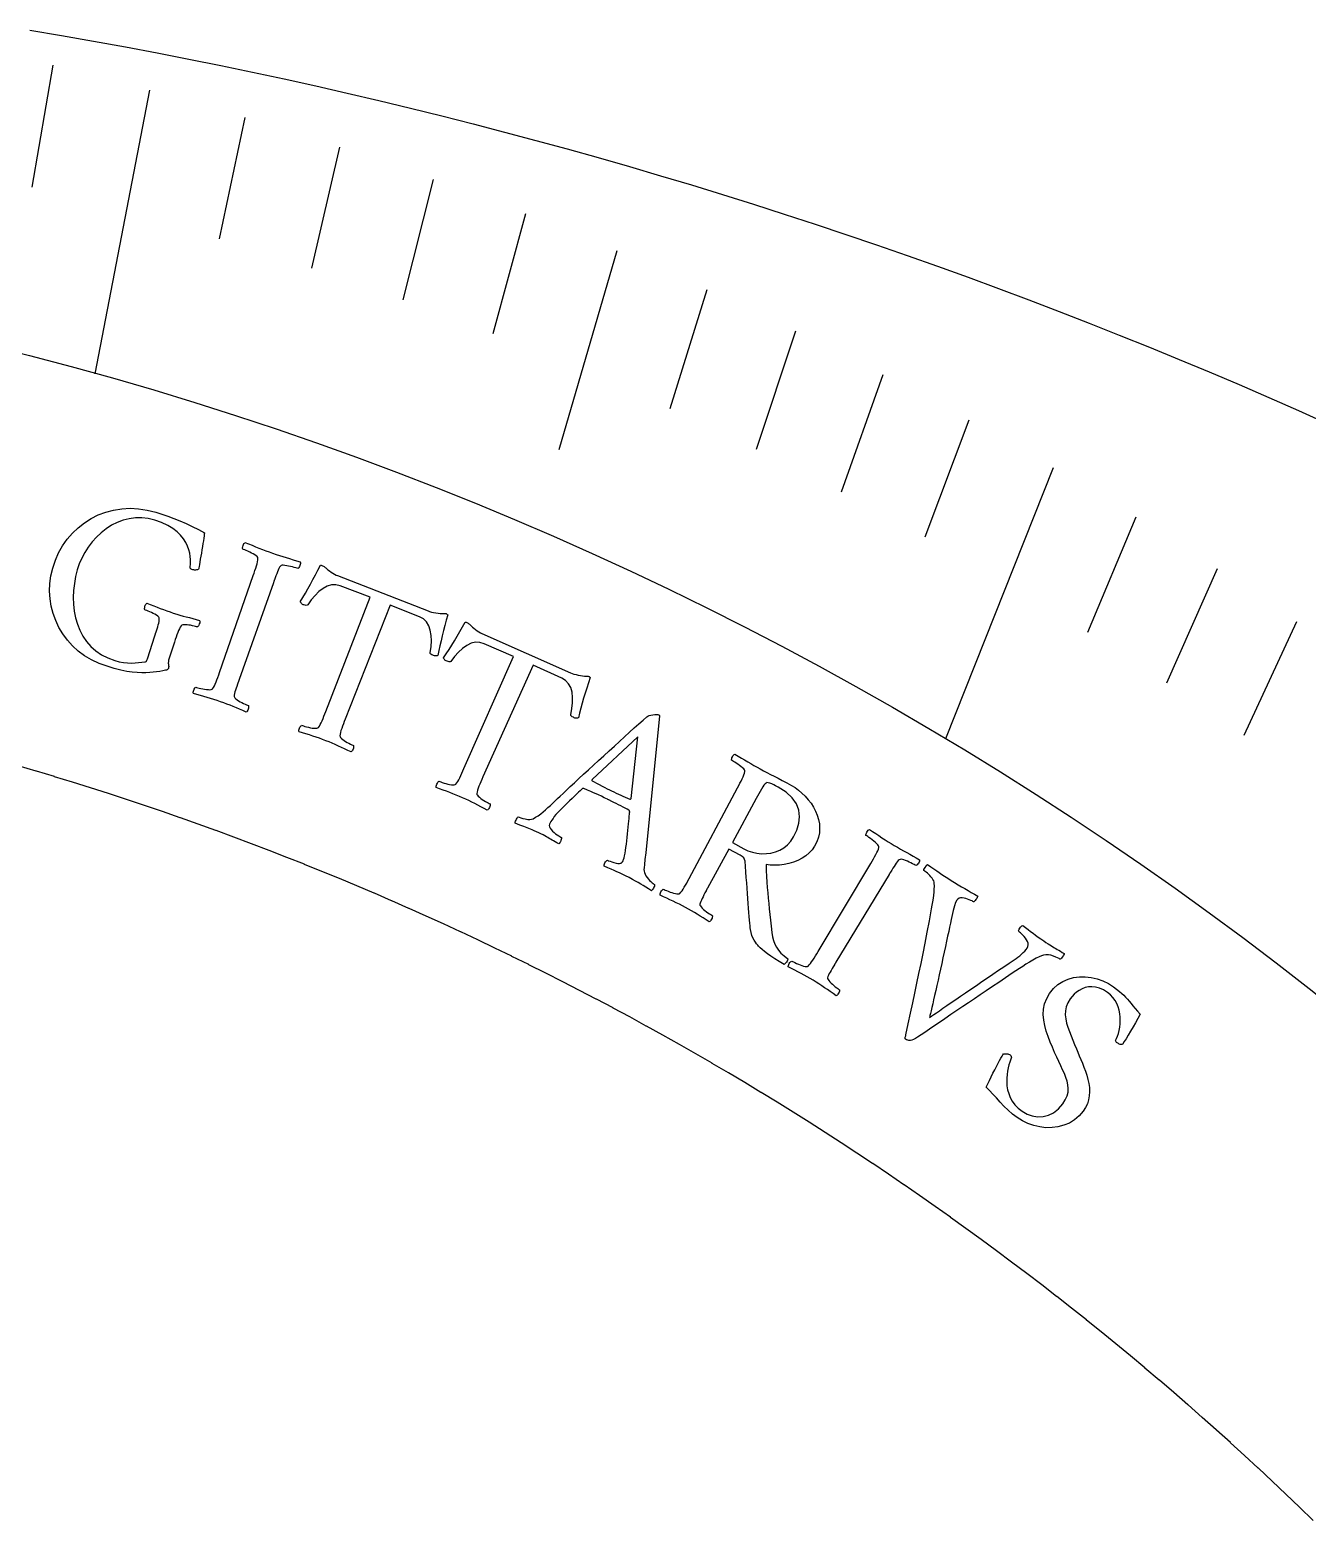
# Model space of a CAD drawing. Header units: millimetres. Extents: x -94 to 94, y -94 to 94.
# Drawn here: x 15.59 to 38.47, y 66.35 to 93.21 of the extents above; entities that cross this region are included whole.
import ezdxf

# ---------------------------------------------------------------- set-up
doc = ezdxf.new("R2010")
doc.units = ezdxf.units.MM
for name, color, linetype in [('CUT_INNER', 6, 'Continuous'), ('CUT_OUTER', 1, 'Continuous'), ('ENGRAVE', 7, 'Continuous'), ('ENGRAVE_FINE', 8, 'Continuous'), ('TEXT', 5, 'Continuous')]:
    doc.layers.add(name, color=color, linetype=linetype)

msp = doc.modelspace()

# ---------------------------------------------------------------- linework, layer by layer
at = {"layer": 'CUT_INNER'}
msp.add_lwpolyline([(38.5575, 66.5207), (38.3154, 66.7555), (38.3143, 66.7566), (38.0708, 66.9899), (38.0697, 66.9909), (37.8247, 67.2227), (37.8236, 67.2238), (37.5772, 67.454), (37.5761, 67.4551), (37.3283, 67.6839), (37.3272, 67.6849), (37.078, 67.9121), (37.0769, 67.9132), (36.8263, 68.1389), (36.8252, 68.1399), (36.5732, 68.3641), (36.5721, 68.3651), (36.3188, 68.5877), (36.3176, 68.5887), (36.0629, 68.8097), (36.0618, 68.8108), (35.8057, 69.0302), (35.8046, 69.0312), (35.5472, 69.2491), (35.546, 69.2501), (35.2873, 69.4665), (35.2861, 69.4674), (35.0261, 69.6822), (35.0249, 69.6832), (34.7636, 69.8963), (34.7624, 69.8973), (34.4997, 70.1088), (34.4985, 70.1098), (34.2346, 70.3197), (34.2334, 70.3206), (33.9682, 70.5289), (33.967, 70.5299), (33.7005, 70.7365), (33.6993, 70.7375), (33.4315, 70.9425), (33.4303, 70.9434), (33.1613, 71.1468), (33.16, 71.1477), (32.8898, 71.3494), (32.8886, 71.3503), (32.6171, 71.5504), (32.6158, 71.5513), (32.3431, 71.7497), (32.3419, 71.7506), (32.068, 71.9473), (32.0667, 71.9482), (31.7916, 72.1432), (31.7903, 72.1441), (31.514, 72.3374), (31.5128, 72.3383), (31.2353, 72.53), (31.234, 72.5308), (30.9553, 72.7208), (30.9541, 72.7216), (30.6742, 72.9098), (30.673, 72.9107), (30.392, 73.0972), (30.3907, 73.098), (30.1086, 73.2828), (30.1073, 73.2836), (29.8241, 73.4667), (29.8228, 73.4675), (29.5384, 73.6488), (29.5371, 73.6496), (29.2517, 73.8292), (29.2503, 73.83), (28.9638, 74.0078), (28.9625, 74.0086), (28.6748, 74.1846), (28.6735, 74.1854), (28.3848, 74.3597), (28.3835, 74.3604), (28.0937, 74.5329), (28.0924, 74.5337), (27.8015, 74.7044), (27.8002, 74.7052), (27.5083, 74.8741), (27.507, 74.8749), (27.2141, 75.042), (27.2127, 75.0427), (26.9188, 75.2081), (26.9175, 75.2088), (26.6225, 75.3723), (26.6212, 75.3731), (26.3252, 75.5348), (26.3239, 75.5355), (26.027, 75.6954), (26.0256, 75.6961), (25.7277, 75.8542), (25.7264, 75.8549), (25.4275, 76.0111), (25.4261, 76.0118), (25.1263, 76.1662), (25.1249, 76.1669), (24.8242, 76.3195), (24.8228, 76.3201), (24.5211, 76.4708), (24.5198, 76.4715), (24.2171, 76.6204), (24.2158, 76.621), (23.9122, 76.768), (23.9109, 76.7687), (23.6064, 76.9138), (23.6051, 76.9145), (23.2998, 77.0577), (23.2984, 77.0584), (22.9922, 77.1997), (22.9908, 77.2004), (22.6838, 77.3399), (22.6824, 77.3405), (22.3745, 77.4781), (22.3731, 77.4787), (22.0644, 77.6145), (22.063, 77.6151), (21.7534, 77.7489), (21.752, 77.7495), (21.4416, 77.8814), (21.4402, 77.882), (21.1291, 78.012), (21.1276, 78.0126), (20.8157, 78.1407), (20.8143, 78.1413), (20.5015, 78.2675), (20.5001, 78.268), (20.1866, 78.3923), (20.1852, 78.3929), (19.8709, 78.5152), (19.8695, 78.5157), (19.5544, 78.6361), (19.553, 78.6367), (19.2373, 78.7552), (19.2358, 78.7557), (18.9194, 78.8722), (18.9179, 78.8727), (18.6008, 78.9873), (18.5993, 78.9878), (18.2814, 79.1005), (18.28, 79.101), (17.9614, 79.2117), (17.96, 79.2122), (17.6408, 79.3209), (17.6393, 79.3214), (17.3194, 79.4282), (17.318, 79.4286), (16.9974, 79.5334), (16.996, 79.5339), (16.6748, 79.6367), (16.6733, 79.6372), (16.3515, 79.7381), (16.3501, 79.7385), (16.0276, 79.8374), (16.0262, 79.8379), (15.7032, 79.9348), (15.7017, 79.9352), (15.3781, 80.0301)], dxfattribs=at)
at = {"layer": 'CUT_OUTER'}
msp.add_lwpolyline([(15.5835, 93.2062), (16.1551, 93.1089), (16.7261, 93.008), (17.2965, 92.9036), (17.8662, 92.7957), (18.4353, 92.6844), (19.0036, 92.5695), (19.5713, 92.4511), (20.1382, 92.3293), (20.7043, 92.204), (21.2697, 92.0752), (21.8342, 91.943), (22.398, 91.8073), (22.9609, 91.6681), (23.5229, 91.5255), (24.0841, 91.3795), (24.6443, 91.23), (25.2036, 91.077), (25.762, 90.9207), (26.3194, 90.7609), (26.8758, 90.5977), (27.4312, 90.4311), (27.9855, 90.2611), (28.5388, 90.0876), (29.0911, 89.9108), (29.6422, 89.7307), (30.1922, 89.5471), (30.7411, 89.3601), (31.2888, 89.1698), (31.8354, 88.9762), (32.3807, 88.7792), (32.9248, 88.5788), (33.4677, 88.3751), (34.0094, 88.1681), (34.5497, 87.9578), (35.0888, 87.7441), (35.6265, 87.5272), (36.1629, 87.3069), (36.6979, 87.0834), (37.2315, 86.8566), (37.7638, 86.6265), (38.2946, 86.3931), (38.824, 86.1565)], dxfattribs=at)
at = {"layer": 'ENGRAVE'}
for points in [[(17.7256, 92.1309), (16.7478, 87.0484)], [(33.9029, 85.3676), (31.9755, 80.5146)]]:
    msp.add_lwpolyline(points, dxfattribs=at)
msp.add_circle((0, 27.004), 62.3363, dxfattribs=at)
at = {"layer": 'ENGRAVE_FINE'}
for points in [[(15.9989, 92.5764), (15.6214, 90.3922)], [(19.4365, 91.6409), (18.9761, 89.47)], [(21.1303, 91.1072), (20.6285, 88.9439)], [(22.8054, 90.5306), (22.2625, 88.3756)], [(24.4605, 89.9118), (23.8767, 87.7658)], [(26.0944, 89.2518), (25.0532, 85.6906)], [(27.7058, 88.5516), (27.0405, 86.4254)], [(29.2934, 87.8119), (28.5878, 85.6967)], [(30.8562, 87.034), (30.1104, 84.9303)], [(32.393, 86.2189), (31.6072, 84.1273)], [(35.3847, 84.4813), (34.5196, 82.416)], [(36.8376, 83.5611), (35.9333, 81.5099)], [(38.2607, 82.6082), (37.3175, 80.5717)]]:
    msp.add_lwpolyline(points, dxfattribs=at)
at = {"layer": 'TEXT'}
for points in [[(17.8239, 82.36), (17.8259, 82.3663), (17.8279, 82.3726), (17.8299, 82.3789), (17.832, 82.3852), (17.834, 82.3915), (17.836, 82.3977), (17.838, 82.404), (17.8401, 82.4103), (17.8525, 82.4492), (17.864, 82.4864), (17.8747, 82.5219), (17.8845, 82.5556), (17.8928, 82.5871), (17.8988, 82.6163), (17.9026, 82.6429), (17.9042, 82.6672), (17.9024, 82.6809), (17.893, 82.6956), (17.8761, 82.7113), (17.8517, 82.7279), (17.8231, 82.7446), (17.7935, 82.7604), (17.7632, 82.7753), (17.7319, 82.7893), (17.7026, 82.8016), (17.678, 82.8115), (17.6582, 82.8191), (17.6432, 82.8243), (17.6407, 82.8361), (17.6405, 82.8506), (17.6426, 82.8678), (17.647, 82.8877), (17.6532, 82.9071), (17.6609, 82.9226), (17.6699, 82.9342), (17.6803, 82.9418), (17.7425, 82.9196), (17.8034, 82.897), (17.8631, 82.8742), (17.9215, 82.8512), (17.9794, 82.8285), (18.0376, 82.8068), (18.0962, 82.7861), (18.155, 82.7664), (18.2154, 82.7473), (18.2743, 82.7298), (18.3316, 82.7138), (18.3874, 82.6995), (18.4436, 82.6853), (18.502, 82.6697), (18.5625, 82.6527), (18.6252, 82.6344), (18.6291, 82.622), (18.6296, 82.6074), (18.6267, 82.5903), (18.6203, 82.571), (18.6122, 82.5523), (18.6037, 82.5371), (18.595, 82.5255), (18.5861, 82.5175), (18.571, 82.5221), (18.5509, 82.5275), (18.5259, 82.5337), (18.4958, 82.5407), (18.4636, 82.5473), (18.4321, 82.5525), (18.4014, 82.5564), (18.3713, 82.5588), (18.3442, 82.5589), (18.3225, 82.5558), (18.3062, 82.5494), (18.2952, 82.5399), (18.2788, 82.5154), (18.2631, 82.4867), (18.248, 82.4537), (18.2336, 82.4165), (18.2194, 82.3763), (18.2049, 82.3344), (18.1901, 82.2909), (18.1751, 82.2457), (18.0802, 81.9572), (18.0712, 81.9254), (18.0661, 81.8969), (18.065, 81.8718), (18.0679, 81.85), (18.0714, 81.8303), (18.0724, 81.8114), (18.0708, 81.7934), (18.0666, 81.7762), (18.0631, 81.7684), (18.0583, 81.7616), (18.0521, 81.7558), (18.0445, 81.7511), (18.0333, 81.7467), (18.0162, 81.7418), (17.9933, 81.7366), (17.9645, 81.731), (17.9118, 81.7226), (17.8555, 81.7146), (17.7957, 81.7072), (17.7325, 81.7002), (17.6642, 81.6957), (17.5894, 81.6955), (17.508, 81.6997), (17.4201, 81.7081), (17.3236, 81.7226), (17.2161, 81.745), (17.0979, 81.7751), (16.9686, 81.813), (16.8246, 81.8647), (16.6906, 81.9276), (16.5667, 82.0017), (16.4529, 82.0872), (16.3496, 82.1819), (16.2576, 82.2839), (16.1768, 82.3934), (16.1072, 82.5102), (16.0493, 82.6326), (16.0035, 82.7589), (15.97, 82.889), (15.9487, 83.0229), (15.9403, 83.1591), (15.9453, 83.2956), (15.9638, 83.4327), (15.9959, 83.5701), (16.0432, 83.7122), (16.1023, 83.846), (16.1735, 83.9715), (16.2568, 84.0887), (16.3505, 84.1966), (16.453, 84.2942), (16.5642, 84.3814), (16.6842, 84.4582), (16.8117, 84.5229), (16.9453, 84.574), (17.0848, 84.6112), (17.2304, 84.6346), (17.38, 84.6429), (17.5318, 84.6351), (17.6857, 84.6109), (17.8414, 84.5705), (17.9468, 84.5366), (18.0538, 84.4996), (18.1626, 84.4596), (18.273, 84.4165), (18.384, 84.3695), (18.4943, 84.3178), (18.604, 84.2615), (18.7129, 84.2005), (18.7121, 84.1949), (18.7096, 84.1778), (18.7056, 84.1495), (18.6999, 84.1098), (18.693, 84.0626), (18.6851, 84.0116), (18.6762, 83.9569), (18.6664, 83.8984), (18.6565, 83.8394), (18.647, 83.7831), (18.6382, 83.7296), (18.63, 83.6787), (18.6226, 83.6343), (18.6166, 83.6003), (18.6119, 83.5765), (18.6085, 83.563), (18.6057, 83.5546), (18.5987, 83.5476), (18.5874, 83.5421), (18.5718, 83.5379), (18.5542, 83.5356), (18.5367, 83.5356), (18.5194, 83.5378), (18.5022, 83.5422), (18.4881, 83.5477), (18.4755, 83.5545), (18.4645, 83.5624), (18.455, 83.5715), (18.4578, 83.5996), (18.4597, 83.6349), (18.4607, 83.6774), (18.4607, 83.7271), (18.4572, 83.7821), (18.4476, 83.8402), (18.4318, 83.9014), (18.4098, 83.9658), (18.3794, 84.0312), (18.3381, 84.0958), (18.286, 84.1595), (18.2231, 84.2222), (18.1467, 84.2818), (18.0543, 84.3362), (17.9459, 84.3854), (17.8215, 84.4292), (17.7049, 84.4582), (17.5898, 84.4724), (17.4762, 84.4718), (17.3642, 84.4564), (17.2552, 84.4281), (17.1503, 84.3886), (17.0498, 84.3379), (16.9535, 84.276), (16.8628, 84.205), (16.779, 84.1267), (16.7021, 84.0412), (16.632, 83.9484), (16.5697, 83.8506), (16.5164, 83.75), (16.4719, 83.6464), (16.4362, 83.5401), (16.4054, 83.4189), (16.3832, 83.2964), (16.3695, 83.1726), (16.3642, 83.0475), (16.3681, 82.9232), (16.3819, 82.802), (16.4055, 82.684), (16.439, 82.5689), (16.4829, 82.4589), (16.5377, 82.3559), (16.6035, 82.2598), (16.6802, 82.1705), (16.7687, 82.0904), (16.8697, 82.0214), (16.9835, 81.9635), (17.11, 81.9166), (17.1875, 81.8954), (17.2623, 81.881), (17.3345, 81.8734), (17.404, 81.8726), (17.4703, 81.8759), (17.5328, 81.8807), (17.5915, 81.8869), (17.6465, 81.8945), (17.6572, 81.8961), (17.6658, 81.8993), (17.6723, 81.904), (17.6768, 81.9102), (17.6801, 81.9177), (17.6835, 81.926), (17.6869, 81.9351), (17.6903, 81.9452)], [(19.9313, 83.8388), (19.9933, 83.8174), (20.0548, 83.797), (20.1157, 83.7777), (20.1761, 83.7593), (20.2368, 83.741), (20.2988, 83.722), (20.362, 83.7021), (20.4264, 83.6814), (20.4302, 83.6689), (20.4305, 83.6542), (20.4273, 83.6372), (20.4205, 83.618), (20.4119, 83.5995), (20.403, 83.5846), (20.3939, 83.5732), (20.3846, 83.5654), (20.369, 83.5706), (20.3477, 83.577), (20.3208, 83.5845), (20.2883, 83.5931), (20.2533, 83.6016), (20.2192, 83.609), (20.1858, 83.6152), (20.1532, 83.6203), (20.124, 83.6228), (20.1006, 83.6215), (20.0831, 83.6163), (20.0715, 83.6073), (20.0578, 83.587), (20.0444, 83.5632), (20.0312, 83.5357), (20.0183, 83.5047), (20.0053, 83.471), (19.992, 83.4357), (19.9785, 83.3988), (19.9647, 83.3602), (19.9625, 83.354), (19.9603, 83.3478), (19.9581, 83.3415), (19.9559, 83.3353), (19.9536, 83.3291), (19.9514, 83.3229), (19.9492, 83.3166), (19.947, 83.3104), (19.334, 81.58), (19.3318, 81.5738), (19.3296, 81.5676), (19.3274, 81.5614), (19.3252, 81.5551), (19.323, 81.5489), (19.3208, 81.5427), (19.3186, 81.5365), (19.3164, 81.5302), (19.3029, 81.4917), (19.2903, 81.4548), (19.2785, 81.4197), (19.2677, 81.3863), (19.2585, 81.355), (19.2516, 81.3261), (19.2469, 81.2996), (19.2446, 81.2754), (19.2482, 81.2628), (19.2581, 81.2485), (19.2744, 81.2325), (19.297, 81.2148), (19.3234, 81.1967), (19.3514, 81.1796), (19.3808, 81.1634), (19.4117, 81.1481), (19.4409, 81.1345), (19.4653, 81.1236), (19.4848, 81.1152), (19.4995, 81.1095), (19.5015, 81.0977), (19.501, 81.0832), (19.4982, 81.0661), (19.4929, 81.0464), (19.4859, 81.0273), (19.4777, 81.0121), (19.4683, 81.0008), (19.4577, 80.9935), (19.3986, 81.0194), (19.3405, 81.0444), (19.2837, 81.0687), (19.228, 81.0921), (19.1723, 81.115), (19.1156, 81.1372), (19.0578, 81.1589), (18.9989, 81.18), (18.9411, 81.1998), (18.8826, 81.2189), (18.8232, 81.2374), (18.7631, 81.2552), (18.7022, 81.2725), (18.6407, 81.2898), (18.5786, 81.3068), (18.5159, 81.3238), (18.5122, 81.3361), (18.5119, 81.3507), (18.5149, 81.3677), (18.5214, 81.387), (18.5296, 81.4057), (18.5381, 81.4208), (18.5468, 81.4324), (18.5557, 81.4404), (18.5707, 81.4357), (18.5912, 81.43), (18.617, 81.4234), (18.6483, 81.4157), (18.6821, 81.4083), (18.7156, 81.4025), (18.7488, 81.3982), (18.7817, 81.3955), (18.811, 81.3949), (18.8335, 81.3973), (18.8493, 81.4026), (18.8584, 81.4108), (18.875, 81.4351), (18.8911, 81.4636), (18.9066, 81.4963), (18.9216, 81.5334), (18.9365, 81.5733), (18.9517, 81.615), (18.9671, 81.6582), (18.9829, 81.7032), (19.5847, 83.4375), (19.6002, 83.4826), (19.615, 83.5265), (19.6291, 83.5693), (19.6425, 83.6108), (19.6539, 83.6501), (19.662, 83.6861), (19.667, 83.7189), (19.6686, 83.7485), (19.6669, 83.7622), (19.6574, 83.7768), (19.6401, 83.7924), (19.6151, 83.809), (19.5855, 83.8257), (19.5549, 83.8419), (19.5232, 83.8576), (19.4904, 83.8728), (19.4596, 83.8864), (19.434, 83.8973), (19.4134, 83.9057), (19.3979, 83.9114), (19.3955, 83.9232), (19.3955, 83.9378), (19.3979, 83.955), (19.4027, 83.9749), (19.4094, 83.9941), (19.4175, 84.0094), (19.4269, 84.0207), (19.4377, 84.0281), (19.5013, 84.0038), (19.5643, 83.9795), (19.6266, 83.955), (19.6883, 83.9304), (19.7495, 83.9061), (19.8104, 83.8828), (19.871, 83.8603), (19.9313, 83.8388)], [(22.7145, 82.8038), (22.7422, 82.794), (22.7746, 82.7852), (22.8117, 82.7775), (22.8536, 82.7708), (22.8951, 82.7653), (22.9311, 82.7615), (22.9617, 82.7594), (22.9867, 82.7589), (23.0052, 82.7596), (23.0202, 82.7593), (23.0318, 82.7582), (23.0398, 82.756), (23.0462, 82.7528), (23.0527, 82.7483), (23.0593, 82.7426), (23.066, 82.7357), (23.0393, 82.6404), (23.014, 82.5463), (22.9902, 82.4535), (22.9676, 82.3618), (22.9465, 82.2714), (22.9267, 82.1822), (22.9083, 82.0942), (22.8913, 82.0074), (22.8846, 82.0051), (22.8761, 82.003), (22.8658, 82.001), (22.8538, 81.9992), (22.8407, 81.9986), (22.8275, 82.0006), (22.8141, 82.0049), (22.8005, 82.0118), (22.7802, 82.0217), (22.7651, 82.0324), (22.7553, 82.0439), (22.7506, 82.0562), (22.7675, 82.1657), (22.7739, 82.2693), (22.7698, 82.3671), (22.7552, 82.459), (22.7281, 82.5409), (22.6865, 82.6084), (22.6303, 82.6616), (22.5596, 82.7004), (22.0364, 82.9095), (21.2325, 80.8699), (21.2151, 80.8255), (21.1987, 80.7826), (21.183, 80.7412), (21.1683, 80.7011), (21.1556, 80.6633), (21.146, 80.6283), (21.1397, 80.5962), (21.1365, 80.567), (21.1396, 80.5542), (21.149, 80.5395), (21.1647, 80.523), (21.1867, 80.5045), (21.2124, 80.4856), (21.2393, 80.4677), (21.2675, 80.4507), (21.297, 80.4347), (21.3248, 80.4204), (21.3482, 80.4089), (21.367, 80.4), (21.3814, 80.3938), (21.3829, 80.3819), (21.382, 80.3675), (21.3785, 80.3505), (21.3726, 80.331), (21.3649, 80.3121), (21.3561, 80.2972), (21.3464, 80.2863), (21.3355, 80.2794), (21.2773, 80.3073), (21.2202, 80.3343), (21.1642, 80.3606), (21.1094, 80.386), (21.0545, 80.4107), (20.9986, 80.435), (20.9416, 80.4587), (20.8835, 80.4818), (20.8265, 80.5036), (20.7687, 80.5248), (20.71, 80.5453), (20.6505, 80.5652), (20.5902, 80.5847), (20.5294, 80.604), (20.4679, 80.6233), (20.4058, 80.6424), (20.4026, 80.6548), (20.4028, 80.6694), (20.4064, 80.6863), (20.4135, 80.7054), (20.4224, 80.7238), (20.4314, 80.7386), (20.4405, 80.7499), (20.4497, 80.7576), (20.4645, 80.7524), (20.4848, 80.746), (20.5104, 80.7384), (20.5414, 80.7297), (20.575, 80.7211), (20.6082, 80.7141), (20.6412, 80.7086), (20.674, 80.7047), (20.7032, 80.7032), (20.7259, 80.7048), (20.7418, 80.7095), (20.7512, 80.7174), (20.7686, 80.7411), (20.7857, 80.769), (20.8024, 80.8012), (20.8187, 80.8377), (20.8349, 80.8771), (20.8516, 80.9182), (20.8685, 80.9609), (20.8858, 81.0052), (21.6766, 83.0499), (21.1417, 83.2539), (21.0634, 83.2733), (20.9861, 83.2722), (20.9097, 83.2508), (20.8343, 83.2089), (20.761, 83.1512), (20.691, 83.0824), (20.6241, 83.0023), (20.5605, 82.9111), (20.5488, 82.9052), (20.5337, 82.9034), (20.5154, 82.9057), (20.4938, 82.9122), (20.4793, 82.9163), (20.4668, 82.922), (20.4565, 82.9293), (20.4482, 82.9382), (20.4415, 82.9474), (20.4359, 82.9556), (20.4315, 82.9628), (20.4282, 82.9689), (20.4744, 83.0444), (20.5201, 83.1217), (20.5653, 83.201), (20.6101, 83.2821), (20.6547, 83.3651), (20.6993, 83.4499), (20.7441, 83.5363), (20.7889, 83.6245), (20.8013, 83.6236), (20.8141, 83.6205), (20.8274, 83.6152), (20.841, 83.6077), (20.854, 83.5992), (20.8653, 83.5911), (20.8749, 83.5833), (20.8828, 83.5759), (20.9009, 83.5596), (20.923, 83.5416), (20.9489, 83.5219), (20.9788, 83.5004), (21.0098, 83.4796), (21.0392, 83.4621), (21.0672, 83.4477), (21.0935, 83.4365)], [(25.2673, 81.6952), (25.2945, 81.6842), (25.3265, 81.6739), (25.3632, 81.6645), (25.4047, 81.6558), (25.4459, 81.6485), (25.4817, 81.643), (25.5122, 81.6394), (25.5372, 81.6378), (25.5557, 81.6376), (25.5706, 81.6367), (25.5821, 81.635), (25.5901, 81.6325), (25.5963, 81.6289), (25.6026, 81.6242), (25.6089, 81.6182), (25.6152, 81.6109), (25.5842, 81.517), (25.5546, 81.4242), (25.5265, 81.3325), (25.4998, 81.242), (25.4745, 81.1527), (25.4506, 81.0645), (25.4282, 80.9774), (25.4071, 80.8915), (25.4003, 80.8896), (25.3917, 80.8878), (25.3814, 80.8863), (25.3692, 80.885), (25.3562, 80.8851), (25.3431, 80.8876), (25.3299, 80.8926), (25.3166, 80.9001), (25.2968, 80.9109), (25.2822, 80.9223), (25.2729, 80.9342), (25.2689, 80.9468), (25.2907, 81.0553), (25.3019, 81.1585), (25.3024, 81.2564), (25.2921, 81.3489), (25.2688, 81.4319), (25.2303, 81.5014), (25.1766, 81.5571), (25.1078, 81.5991), (24.5948, 81.8321), (23.6975, 79.8318), (23.6782, 79.7883), (23.6597, 79.7462), (23.6422, 79.7055), (23.6256, 79.6662), (23.6112, 79.629), (23.6, 79.5945), (23.5922, 79.5627), (23.5876, 79.5337), (23.5902, 79.5208), (23.5989, 79.5057), (23.6138, 79.4884), (23.6349, 79.469), (23.6597, 79.4489), (23.6858, 79.4297), (23.7132, 79.4114), (23.7419, 79.3941), (23.769, 79.3786), (23.7918, 79.366), (23.8102, 79.3562), (23.8243, 79.3494), (23.8253, 79.3375), (23.8237, 79.3231), (23.8194, 79.3063), (23.8126, 79.287), (23.804, 79.2685), (23.7946, 79.2541), (23.7843, 79.2436), (23.7732, 79.2372), (23.7163, 79.2677), (23.6606, 79.2974), (23.6058, 79.3262), (23.5522, 79.3541), (23.4986, 79.3814), (23.4439, 79.4082), (23.388, 79.4345), (23.331, 79.4603), (23.2751, 79.4847), (23.2183, 79.5085), (23.1606, 79.5317), (23.1021, 79.5543), (23.0428, 79.5766), (22.9829, 79.5987), (22.9224, 79.6208), (22.8613, 79.6427), (22.8586, 79.6553), (22.8595, 79.6699), (22.8639, 79.6866), (22.8719, 79.7053), (22.8816, 79.7233), (22.8913, 79.7377), (22.9009, 79.7485), (22.9104, 79.7558), (22.925, 79.7499), (22.9449, 79.7426), (22.9702, 79.7338), (23.0007, 79.7237), (23.0339, 79.7136), (23.0668, 79.705), (23.0995, 79.698), (23.132, 79.6926), (23.1612, 79.6897), (23.1838, 79.6903), (23.2, 79.6943), (23.2097, 79.7018), (23.2282, 79.7246), (23.2466, 79.7517), (23.2647, 79.783), (23.2827, 79.8187), (23.3008, 79.8574), (23.3193, 79.8976), (23.3382, 79.9395), (23.3575, 79.983), (24.2419, 81.989), (23.717, 82.2175), (23.6397, 82.2405), (23.5624, 82.243), (23.485, 82.2251), (23.4078, 82.1867), (23.3319, 82.1325), (23.2588, 82.067), (23.1883, 81.9901), (23.1206, 81.9019), (23.1086, 81.8965), (23.0934, 81.8954), (23.0752, 81.8986), (23.0539, 81.906), (23.0396, 81.9108), (23.0275, 81.9171), (23.0175, 81.9249), (23.0096, 81.9342), (23.0033, 81.9436), (22.9982, 81.9521), (22.9941, 81.9595), (22.9911, 81.9658), (23.0407, 82.039), (23.0899, 82.1141), (23.1387, 82.1912), (23.1872, 82.2702), (23.2356, 82.3511), (23.2841, 82.4337), (23.3328, 82.518), (23.3816, 82.604), (23.394, 82.6025), (23.4067, 82.5988), (23.4197, 82.5929), (23.4329, 82.5848), (23.4455, 82.5757), (23.4564, 82.5671), (23.4656, 82.5589), (23.4732, 82.5511), (23.4906, 82.534), (23.5118, 82.515), (23.5368, 82.4941), (23.5656, 82.4713), (23.5956, 82.4491), (23.6242, 82.4302), (23.6515, 82.4145), (23.6773, 82.4021)], [(24.949, 79.3646), (24.9543, 79.3695), (24.97, 79.3844), (24.9963, 79.4092), (25.0331, 79.444), (25.0789, 79.4872), (25.1321, 79.5376), (25.1927, 79.595), (25.2608, 79.6595), (25.3349, 79.7294), (25.4137, 79.8028), (25.4971, 79.8798), (25.5851, 79.9603), (25.676, 80.0431), (25.768, 80.1272), (25.8612, 80.2126), (25.9555, 80.2992), (26.0495, 80.3855), (26.1418, 80.4698), (26.2323, 80.5521), (26.3212, 80.6325), (26.4067, 80.7094), (26.4871, 80.7815), (26.5625, 80.8487), (26.6326, 80.911), (26.6513, 80.922), (26.6752, 80.9317), (26.7045, 80.9399), (26.7391, 80.9467), (26.7736, 80.9511), (26.8023, 80.9522), (26.8252, 80.95), (26.8423, 80.9446), (26.846, 80.9426), (26.8487, 80.9408), (26.8506, 80.9391), (26.8516, 80.9375), (26.8524, 80.9357), (26.8539, 80.9333), (26.856, 80.9302), (26.8588, 80.9265), (26.6117, 78.475), (26.5978, 78.3546), (26.5876, 78.2644), (26.5814, 78.2044), (26.5791, 78.1746), (26.5803, 78.1476), (26.5868, 78.1197), (26.5987, 78.0909), (26.6158, 78.0612), (26.6363, 78.032), (26.6578, 78.0051), (26.6805, 77.9804), (26.7042, 77.9578), (26.7265, 77.9385), (26.7446, 77.9236), (26.7585, 77.913), (26.7683, 77.9068), (26.769, 77.8923), (26.7658, 77.8764), (26.7589, 77.8591), (26.7481, 77.8403), (26.7365, 77.823), (26.7271, 77.8097), (26.7198, 77.8006), (26.7148, 77.7957), (26.6625, 77.8279), (26.6129, 77.8584), (26.5661, 77.8871), (26.522, 77.914), (26.4769, 77.9407), (26.427, 77.9689), (26.3724, 77.9986), (26.3131, 78.0297), (26.25, 78.0617), (26.1922, 78.09), (26.1394, 78.1147), (26.0918, 78.1358), (26.044, 78.1563), (25.9904, 78.1794), (25.9312, 78.2049), (25.8662, 78.233), (25.8643, 78.2457), (25.866, 78.2603), (25.8714, 78.2767), (25.8804, 78.2949), (25.8914, 78.3122), (25.9026, 78.3256), (25.914, 78.3353), (25.9256, 78.3411), (25.946, 78.3319), (25.972, 78.322), (26.0038, 78.3113), (26.0413, 78.2998), (26.079, 78.2901), (26.1115, 78.2845), (26.1389, 78.283), (26.1611, 78.2858), (26.1726, 78.2916), (26.1837, 78.3014), (26.1944, 78.3151), (26.2046, 78.3328), (26.2136, 78.3543), (26.2225, 78.3835), (26.2315, 78.4205), (26.2404, 78.4653), (26.249, 78.5157), (26.2573, 78.5696), (26.2653, 78.6272), (26.2729, 78.6883), (26.2801, 78.7508), (26.2868, 78.8127), (26.2932, 78.8738), (26.2991, 78.9341), (26.3046, 78.9915), (26.3095, 79.0436), (26.3138, 79.0904), (26.3176, 79.132), (26.3207, 79.166), (26.3229, 79.1903), (26.3243, 79.2049), (26.3247, 79.2098), (26.3245, 79.2105), (26.3237, 79.2127), (26.3225, 79.2164), (26.3208, 79.2216), (26.3186, 79.227), (26.3159, 79.2315), (26.3126, 79.2349), (26.3089, 79.2374), (26.2785, 79.2549), (26.2442, 79.2737), (26.2063, 79.2936), (26.1647, 79.3148), (26.1219, 79.3361), (26.0806, 79.3567), (26.0407, 79.3766), (26.0024, 79.3956), (25.9925, 79.4005), (25.9826, 79.4055), (25.9727, 79.4104), (25.9628, 79.4153), (25.9531, 79.4201), (25.9439, 79.4246), (25.9353, 79.4289), (25.9271, 79.4329), (25.8698, 79.4611), (25.8168, 79.4867), (25.7681, 79.5099), (25.7237, 79.5305), (25.6784, 79.551), (25.6267, 79.5737), (25.5686, 79.5984), (25.5043, 79.6252), (25.5018, 79.6259), (25.4986, 79.6262), (25.4944, 79.6259), (25.4894, 79.6251), (25.4847, 79.6242), (25.4813, 79.6235), (25.4793, 79.6231), (25.4786, 79.623), (25.4743, 79.6189), (25.4616, 79.6068), (25.4402, 79.5865), (25.4104, 79.5582), (25.3747, 79.5242), (25.3358, 79.4873), (25.2936, 79.4473), (25.2481, 79.4043), (25.2021, 79.3604), (25.1582, 79.3175), (25.1164, 79.2758), (25.0767, 79.2352), (25.0376, 79.1953), (25.0038, 79.1579), (24.975, 79.1228), (24.9514, 79.0902), (24.9317, 79.0603), (24.915, 79.0332), (24.9011, 79.009), (24.8902, 78.9877), (24.8841, 78.9652), (24.8866, 78.9412), (24.8978, 78.9159), (24.9177, 78.8891), (24.9427, 78.8626), (24.9692, 78.8381), (24.9973, 78.8155), (25.0269, 78.795), (25.0545, 78.7773), (25.0764, 78.7637), (25.0927, 78.7539), (25.1033, 78.7482), (25.1041, 78.7403), (25.1022, 78.7285), (25.0979, 78.7127), (25.091, 78.693), (25.0828, 78.673), (25.0745, 78.6564), (25.066, 78.6432), (25.0573, 78.6335), (25.0225, 78.6528), (24.9904, 78.6708), (24.961, 78.6875), (24.9342, 78.7028), (24.9088, 78.7175), (24.8833, 78.7322), (24.8579, 78.7469), (24.8324, 78.7616), (24.8047, 78.777), (24.7727, 78.7939), (24.7362, 78.8122), (24.6953, 78.832), (24.6538, 78.8515), (24.6154, 78.8688), (24.5803, 78.8839), (24.5483, 78.8969), (24.5179, 78.9088), (24.4876, 78.9208), (24.4572, 78.9326), (24.4268, 78.9445), (24.3944, 78.9573), (24.3581, 78.9719), (24.3179, 78.9883), (24.2737, 79.0065), (24.2731, 79.0142), (24.2755, 79.0257), (24.2808, 79.041), (24.2891, 79.06), (24.2987, 79.0794), (24.3081, 79.0955), (24.3171, 79.1085), (24.3259, 79.1182), (24.3472, 79.1096), (24.3757, 79.1004), (24.4115, 79.0905), (24.4544, 79.0799), (24.498, 79.072), (24.5358, 79.0702), (24.5677, 79.0744), (24.5938, 79.0848), (24.6407, 79.1103), (24.6864, 79.139), (24.7309, 79.171), (24.7744, 79.2063), (24.8175, 79.2439), (24.861, 79.2828), (24.9048, 79.323), (24.949, 79.3646)], [(26.4693, 80.5497), (25.6504, 79.7843), (25.6503, 79.7837), (25.6499, 79.7821), (25.6493, 79.7793), (25.6485, 79.7754), (25.648, 79.7714), (25.6481, 79.7683), (25.649, 79.766), (25.6507, 79.7646), (25.6895, 79.7434), (25.7322, 79.7206), (25.7788, 79.6961), (25.8291, 79.6701), (25.8788, 79.6446), (25.9234, 79.6219), (25.9629, 79.602), (25.9973, 79.5848), (26.042, 79.563), (26.0847, 79.5428), (26.1254, 79.5241), (26.1641, 79.507), (26.2027, 79.4902), (26.243, 79.4725), (26.285, 79.4539), (26.3287, 79.4344), (26.3326, 79.4333), (26.3364, 79.4337), (26.34, 79.4357), (26.3436, 79.4393), (26.3466, 79.4432), (26.3488, 79.4459), (26.35, 79.4476), (26.3505, 79.4481)], [(29.2188, 79.6801), (29.2835, 79.6406), (29.3463, 79.5953), (29.4069, 79.5441), (29.4656, 79.4869), (29.5204, 79.4251), (29.5697, 79.3601), (29.6134, 79.2917), (29.6516, 79.2201), (29.6827, 79.1459), (29.7051, 79.0699), (29.7189, 78.9922), (29.7241, 78.9127), (29.7191, 78.8323), (29.7023, 78.752), (29.6738, 78.6718), (29.6336, 78.5916), (29.5907, 78.528), (29.539, 78.4708), (29.4783, 78.4199), (29.4088, 78.3754), (29.3333, 78.3375), (29.2547, 78.3063), (29.173, 78.2819), (29.0883, 78.2642), (29.0034, 78.2535), (28.9211, 78.2501), (28.8414, 78.2539), (28.7643, 78.265), (28.7687, 78.1562), (28.7739, 78.0513), (28.7798, 77.9503), (28.7866, 77.8533), (28.7941, 77.7581), (28.8026, 77.6626), (28.8121, 77.5668), (28.8225, 77.4708), (28.8337, 77.372), (28.8455, 77.268), (28.8579, 77.1589), (28.8708, 77.0445), (28.8825, 76.9711), (28.8995, 76.9034), (28.922, 76.8414), (28.9499, 76.7851), (28.9856, 76.7321), (29.0316, 76.6801), (29.0879, 76.629), (29.1544, 76.5788), (29.155, 76.5659), (29.1509, 76.5515), (29.142, 76.5353), (29.1284, 76.5175), (29.1139, 76.5008), (29.1023, 76.4881), (29.0937, 76.4794), (29.0882, 76.4747), (29.0008, 76.5271), (28.9221, 76.5765), (28.8519, 76.6229), (28.7905, 76.6664), (28.7376, 76.7064), (28.6933, 76.7423), (28.6576, 76.7741), (28.6306, 76.8019), (28.6149, 76.8225), (28.5966, 76.8474), (28.5758, 76.8766), (28.5524, 76.9102), (28.5298, 76.9489), (28.5113, 76.9939), (28.4969, 77.045), (28.4866, 77.1023), (28.4836, 77.129), (28.4799, 77.1656), (28.4756, 77.212), (28.4705, 77.2683), (28.4649, 77.3328), (28.4591, 77.4037), (28.4531, 77.481), (28.4468, 77.5648), (28.4402, 77.6533), (28.4332, 77.7447), (28.4259, 77.8392), (28.4182, 77.9366), (28.4104, 78.0349), (28.4031, 78.132), (28.3962, 78.2279), (28.3898, 78.3225), (28.382, 78.3532), (28.3643, 78.3819), (28.3365, 78.4085), (28.2987, 78.4331), (28.1002, 78.5418), (27.7167, 77.8384), (27.7135, 77.8326), (27.7103, 77.8268), (27.7072, 77.821), (27.704, 77.8152), (27.7008, 77.8094), (27.6977, 77.8036), (27.6945, 77.7978), (27.6914, 77.792), (27.6719, 77.7561), (27.6536, 77.7217), (27.6365, 77.6889), (27.6206, 77.6576), (27.6065, 77.6281), (27.5951, 77.6007), (27.5863, 77.5752), (27.5802, 77.5518), (27.5818, 77.5387), (27.5893, 77.523), (27.6028, 77.5046), (27.6223, 77.4836), (27.6456, 77.4616), (27.6705, 77.4403), (27.697, 77.4196), (27.7251, 77.3996), (27.7518, 77.3816), (27.7741, 77.3669), (27.7921, 77.3556), (27.8057, 77.3476), (27.8058, 77.3356), (27.803, 77.3214), (27.7975, 77.305), (27.7892, 77.2863), (27.7792, 77.2686), (27.7687, 77.2549), (27.7577, 77.2453), (27.7461, 77.2397), (27.6918, 77.2746), (27.6384, 77.3085), (27.5861, 77.3414), (27.5348, 77.3734), (27.4835, 77.4047), (27.431, 77.4357), (27.3773, 77.4662), (27.3225, 77.4964), (27.2686, 77.525), (27.2138, 77.5532), (27.1581, 77.5808), (27.1015, 77.6079), (27.0442, 77.6346), (26.9862, 77.6614), (26.9275, 77.688), (26.8683, 77.7146), (26.8666, 77.7274), (26.8686, 77.7419), (26.8743, 77.7582), (26.8837, 77.7762), (26.8948, 77.7934), (26.9055, 77.807), (26.9159, 77.8171), (26.926, 77.8236), (26.9401, 77.8165), (26.9594, 77.8077), (26.9839, 77.797), (27.0136, 77.7845), (27.0458, 77.7719), (27.078, 77.7608), (27.1101, 77.7513), (27.1421, 77.7434), (27.1709, 77.7383), (27.1936, 77.7371), (27.21, 77.7398), (27.2202, 77.7465), (27.2405, 77.7678), (27.2609, 77.7934), (27.2814, 77.8233), (27.3021, 77.8575), (27.3231, 77.8946), (27.3446, 77.9333), (27.3667, 77.9736), (27.3894, 78.0155), (28.2538, 79.635), (28.2762, 79.6771), (28.2978, 79.7182), (28.3185, 79.7581), (28.3382, 79.797), (28.3557, 79.834), (28.3694, 79.8683), (28.3794, 79.8999), (28.3858, 79.9289), (28.3863, 79.9427), (28.3792, 79.9586), (28.3646, 79.9767), (28.3424, 79.997), (28.316, 80.0182), (28.2887, 80.0388), (28.2605, 80.059), (28.2314, 80.0787), (28.2041, 80.0965), (28.1811, 80.111), (28.1625, 80.1223), (28.1482, 80.1303), (28.1477, 80.1424), (28.15, 80.1568), (28.1551, 80.1734), (28.163, 80.1923), (28.1726, 80.2102), (28.183, 80.224), (28.1941, 80.2337), (28.2059, 80.2393), (28.2648, 80.2054), (28.3228, 80.1716), (28.3798, 80.1379), (28.4359, 80.1043), (28.4916, 80.0711), (28.5474, 80.0388), (28.6034, 80.0072), (28.6594, 79.9765), (28.7187, 79.9447), (28.7805, 79.912), (28.8448, 79.8786), (28.9115, 79.8443), (28.9817, 79.8081), (29.0563, 79.7686), (29.1354, 79.7259), (29.2188, 79.6801)], [(29.2584, 78.7598), (29.3162, 78.8817), (29.3507, 79.0022), (29.3619, 79.1212), (29.3497, 79.2389), (29.3087, 79.3525), (29.2333, 79.4592), (29.1235, 79.5589), (28.9795, 79.6514), (28.959, 79.6623), (28.9336, 79.6753), (28.9032, 79.6904), (28.8678, 79.7076), (28.833, 79.7223), (28.8042, 79.7299), (28.7817, 79.7303), (28.7652, 79.7236), (28.747, 79.7071), (28.7272, 79.6835), (28.7059, 79.653), (28.683, 79.6155), (28.6594, 79.5743), (28.636, 79.5327), (28.6126, 79.4908), (28.5894, 79.4484), (28.1634, 78.6578), (28.3663, 78.5467), (28.4418, 78.5105), (28.5202, 78.4837), (28.6016, 78.4661), (28.6859, 78.4577), (28.7707, 78.4589), (28.8531, 78.4701), (28.9334, 78.4913), (29.0113, 78.5226), (29.0845, 78.5646), (29.15, 78.6181), (29.208, 78.6832), (29.2584, 78.7598)], [(31.0597, 78.6058), (31.1161, 78.5723), (31.1721, 78.5398), (31.2279, 78.5085), (31.2833, 78.4783), (31.339, 78.448), (31.3958, 78.4168), (31.4536, 78.3845), (31.5125, 78.3511), (31.5137, 78.3381), (31.511, 78.3236), (31.5044, 78.3077), (31.4938, 78.2903), (31.4816, 78.2739), (31.4699, 78.2611), (31.4587, 78.2518), (31.448, 78.2461), (31.4338, 78.2543), (31.4142, 78.2649), (31.3894, 78.2777), (31.3593, 78.2927), (31.3268, 78.3082), (31.2949, 78.3224), (31.2635, 78.3352), (31.2326, 78.3468), (31.2045, 78.3552), (31.1813, 78.3586), (31.1631, 78.3571), (31.1499, 78.3506), (31.1324, 78.3336), (31.1144, 78.3129), (31.0959, 78.2888), (31.077, 78.261), (31.0574, 78.2307), (31.0373, 78.1988), (31.0165, 78.1654), (30.9952, 78.1304), (30.9917, 78.1248), (30.9883, 78.1191), (30.9849, 78.1135), (30.9815, 78.1078), (30.978, 78.1022), (30.9746, 78.0965), (30.9712, 78.0909), (30.9678, 78.0852), (30.0161, 76.5154), (30.0127, 76.5098), (30.0092, 76.5041), (30.0058, 76.4985), (30.0024, 76.4929), (29.999, 76.4872), (29.9955, 76.4816), (29.9921, 76.4759), (29.9887, 76.4703), (29.9676, 76.4353), (29.9478, 76.4018), (29.9292, 76.3698), (29.9118, 76.3393), (29.8964, 76.3105), (29.8838, 76.2835), (29.8738, 76.2585), (29.8666, 76.2354), (29.8676, 76.2222), (29.8744, 76.2062), (29.8871, 76.1872), (29.9056, 76.1653), (29.9279, 76.1423), (29.9517, 76.1198), (29.9773, 76.098), (30.0044, 76.0767), (30.0303, 76.0575), (30.0519, 76.0418), (30.0693, 76.0297), (30.0825, 76.0211), (30.0821, 76.0091), (30.0787, 75.9951), (30.0724, 75.9789), (30.0633, 75.9606), (30.0525, 75.9434), (30.0414, 75.9302), (30.0299, 75.9211), (30.0181, 75.9161), (29.9654, 75.9534), (29.9137, 75.9897), (29.8629, 76.025), (29.8131, 76.0593), (29.7633, 76.0929), (29.7122, 76.1262), (29.66, 76.1592), (29.6067, 76.1918), (29.5542, 76.2229), (29.5007, 76.2536), (29.4463, 76.2837), (29.391, 76.3133), (29.335, 76.3427), (29.2783, 76.3721), (29.2209, 76.4014), (29.1629, 76.4307), (29.1618, 76.4435), (29.1645, 76.4579), (29.1709, 76.4739), (29.1812, 76.4915), (29.193, 76.5081), (29.2044, 76.5212), (29.2152, 76.5308), (29.2256, 76.5368), (29.2394, 76.5292), (29.2582, 76.5195), (29.2822, 76.5077), (29.3113, 76.4938), (29.3429, 76.4797), (29.3745, 76.4672), (29.4061, 76.4563), (29.4377, 76.4469), (29.4663, 76.4404), (29.4889, 76.4382), (29.5055, 76.4402), (29.516, 76.4464), (29.5372, 76.4668), (29.5587, 76.4914), (29.5806, 76.5203), (29.6028, 76.5535), (29.6255, 76.5896), (29.6488, 76.6273), (29.6727, 76.6665), (29.6972, 76.7073), (30.6388, 78.2832), (30.6632, 78.3243), (30.6866, 78.3643), (30.7091, 78.4033), (30.7306, 78.4412), (30.7497, 78.4774), (30.765, 78.511), (30.7765, 78.5421), (30.7842, 78.5707), (30.7853, 78.5845), (30.7789, 78.6008), (30.7652, 78.6196), (30.744, 78.6408), (30.7185, 78.6632), (30.6918, 78.6853), (30.6639, 78.7071), (30.6349, 78.7286), (30.6075, 78.7482), (30.5846, 78.7642), (30.5661, 78.7765), (30.5522, 78.7852), (30.5522, 78.7973), (30.5552, 78.8116), (30.561, 78.8279), (30.5698, 78.8464), (30.5802, 78.8639), (30.5912, 78.8772), (30.6028, 78.8864), (30.6148, 78.8914), (30.6722, 78.8548), (30.7289, 78.8181), (30.785, 78.7815), (30.8403, 78.7448), (30.8953, 78.7087), (30.9502, 78.6734), (31.005, 78.6391), (31.0597, 78.6058)], [(32.0796, 77.9779), (32.141, 77.9398), (32.2018, 77.9028), (32.2621, 77.8671), (32.3218, 77.8326), (32.3809, 77.7987), (32.4393, 77.7648), (32.4971, 77.731), (32.5542, 77.6971), (32.5515, 77.6859), (32.5455, 77.672), (32.536, 77.6554), (32.523, 77.636), (32.5094, 77.6182), (32.4976, 77.6059), (32.4878, 77.5993), (32.4799, 77.5983), (32.4694, 77.6043), (32.4531, 77.6123), (32.431, 77.6223), (32.4032, 77.6344), (32.3722, 77.6464), (32.3408, 77.656), (32.3089, 77.6633), (32.2765, 77.6683), (32.2459, 77.6684), (32.2194, 77.661), (32.1968, 77.6461), (32.1783, 77.6238), (32.1587, 77.5835), (32.1376, 77.5219), (32.1151, 77.439), (32.091, 77.335), (32.0793, 77.2803), (32.0659, 77.2172), (32.0508, 77.1457), (32.0339, 77.0658), (32.0156, 76.9797), (31.9962, 76.8894), (31.9756, 76.7949), (31.9538, 76.6962), (31.9316, 76.5953), (31.9094, 76.4944), (31.8874, 76.3933), (31.8655, 76.2922), (31.844, 76.1931), (31.823, 76.0981), (31.8027, 76.0073), (31.783, 75.9207), (31.7644, 75.8401), (31.7475, 75.7672), (31.7323, 75.7021), (31.7188, 75.6447), (31.7077, 75.5973), (31.6996, 75.562), (31.6945, 75.5389), (31.6924, 75.5279), (31.7063, 75.5367), (31.7311, 75.5532), (31.7669, 75.5773), (31.8136, 75.6091), (31.8692, 75.6472), (31.9318, 75.6902), (32.0013, 75.7382), (32.0778, 75.7911), (32.16, 75.8479), (32.2464, 75.9074), (32.3371, 75.9697), (32.4322, 76.0347), (32.5298, 76.1013), (32.6281, 76.1682), (32.7274, 76.2356), (32.8274, 76.3034), (32.9264, 76.3704), (33.0225, 76.4352), (33.1157, 76.498), (33.206, 76.5587), (33.2398, 76.5818), (33.2733, 76.6064), (33.3064, 76.6325), (33.3393, 76.6602), (33.3699, 76.688), (33.3963, 76.7146), (33.4186, 76.7401), (33.4366, 76.7645), (33.4519, 76.794), (33.4583, 76.8242), (33.4559, 76.8549), (33.4447, 76.8863), (33.4278, 76.9172), (33.4084, 76.9464), (33.3865, 76.974), (33.3621, 76.9998), (33.3382, 77.0227), (33.3179, 77.0412), (33.3012, 77.0553), (33.2881, 77.065), (33.2853, 77.0753), (33.2874, 77.0886), (33.2942, 77.105), (33.3058, 77.1246), (33.3196, 77.1433), (33.3331, 77.1573), (33.3461, 77.1667), (33.3588, 77.1713), (33.408, 77.1358), (33.4555, 77.1009), (33.5015, 77.0667), (33.5459, 77.0332), (33.5903, 76.9998), (33.6367, 76.9662), (33.6848, 76.9322), (33.7348, 76.898), (33.776, 76.8702), (33.8129, 76.8457), (33.8454, 76.8245), (33.8736, 76.8065), (33.8996, 76.7903), (33.9255, 76.7745), (33.9514, 76.759), (33.9771, 76.744), (34.0042, 76.7281), (34.0341, 76.7103), (34.0668, 76.6906), (34.1023, 76.6689), (34.0992, 76.6577), (34.0921, 76.6439), (34.0811, 76.6274), (34.0662, 76.6082), (34.051, 76.5906), (34.0391, 76.5788), (34.0304, 76.5727), (34.0251, 76.5724), (34.0094, 76.5815), (33.9849, 76.5932), (33.9516, 76.6077), (33.9095, 76.6249), (33.8634, 76.6397), (33.8182, 76.6472), (33.7739, 76.6474), (33.7304, 76.6403), (33.6967, 76.6298), (33.6541, 76.6117), (33.6026, 76.5859), (33.5422, 76.5525), (33.4787, 76.5153), (33.4176, 76.4781), (33.3589, 76.4408), (33.3027, 76.4036), (33.1727, 76.317), (33.0483, 76.2338), (32.9296, 76.1541), (32.8166, 76.0778), (32.7072, 76.0039), (32.5997, 75.9314), (32.494, 75.8603), (32.3901, 75.7906), (32.2863, 75.7208), (32.1807, 75.6495), (32.0733, 75.5767), (31.9642, 75.5023), (31.851, 75.4252), (31.7317, 75.3443), (31.6062, 75.2594), (31.4746, 75.1706), (31.4386, 75.1481), (31.4056, 75.1316), (31.3755, 75.121), (31.3484, 75.1163), (31.3236, 75.1164), (31.3007, 75.1198), (31.2797, 75.1265), (31.2606, 75.1367), (31.2563, 75.1416), (31.2545, 75.1492), (31.255, 75.1595), (31.258, 75.1725), (31.2616, 75.186), (31.2642, 75.198), (31.2657, 75.2083), (31.2662, 75.217), (31.3093, 75.4135), (31.3506, 75.6035), (31.3902, 75.7869), (31.4281, 75.9639), (31.465, 76.1384), (31.502, 76.3145), (31.5388, 76.4922), (31.5756, 76.6715), (31.6127, 76.8566), (31.6506, 77.0514), (31.6892, 77.2561), (31.7285, 77.4707), (31.7407, 77.5365), (31.7513, 77.5993), (31.7604, 77.6593), (31.7679, 77.7162), (31.7734, 77.7712), (31.7766, 77.8251), (31.7773, 77.8778), (31.7756, 77.9295), (31.7729, 77.9509), (31.7655, 77.9734), (31.7534, 77.9968), (31.7365, 78.0213), (31.7169, 78.0454), (31.6967, 78.068), (31.6758, 78.0891), (31.6543, 78.1086), (31.6337, 78.1258), (31.6157, 78.1402), (31.6003, 78.1517), (31.5874, 78.1603), (31.5877, 78.1645), (31.5923, 78.1747), (31.6013, 78.191), (31.6148, 78.2132), (31.6288, 78.2355), (31.6397, 78.2515), (31.6475, 78.2614), (31.6522, 78.2652), (31.714, 78.2242), (31.7701, 78.1863), (31.8205, 78.1516), (31.8651, 78.1201), (31.9098, 78.0888), (31.9604, 78.0547), (32.0171, 78.0177), (32.0796, 77.9779)], [(34.9859, 76.0721), (35.0404, 76.032), (35.0889, 75.9937), (35.1313, 75.9574), (35.1677, 75.9229), (35.201, 75.8887), (35.2338, 75.853), (35.2663, 75.8158), (35.2984, 75.7771), (35.3324, 75.7355), (35.3705, 75.6895), (35.4127, 75.639), (35.4591, 75.5842), (35.4198, 75.5084), (35.3785, 75.4324), (35.3353, 75.3562), (35.29, 75.2797), (35.2465, 75.208), (35.2086, 75.1463), (35.1761, 75.0945), (35.1492, 75.0527), (35.1429, 75.0445), (35.1333, 75.0405), (35.1204, 75.0405), (35.1043, 75.0446), (35.0876, 75.0509), (35.0731, 75.0572), (35.0607, 75.0637), (35.0506, 75.0702), (35.0392, 75.0799), (35.0304, 75.0904), (35.0243, 75.1016), (35.0209, 75.1136), (35.0398, 75.151), (35.0569, 75.1936), (35.0723, 75.2416), (35.0859, 75.295), (35.0967, 75.3518), (35.1033, 75.4102), (35.1058, 75.4702), (35.1041, 75.5319), (35.0976, 75.5938), (35.0853, 75.6548), (35.0673, 75.7147), (35.0436, 75.7736), (35.0132, 75.8298), (34.9751, 75.8817), (34.9292, 75.9292), (34.8757, 75.9722), (34.8028, 76.0183), (34.7324, 76.0511), (34.6644, 76.0705), (34.5989, 76.0767), (34.5364, 76.0722), (34.4775, 76.0598), (34.422, 76.0396), (34.3702, 76.0115), (34.3225, 75.978), (34.2798, 75.9417), (34.2421, 75.9026), (34.2094, 75.8607), (34.1669, 75.79), (34.138, 75.7186), (34.1225, 75.6464), (34.1206, 75.5735), (34.1287, 75.4998), (34.1437, 75.4253), (34.1656, 75.3499), (34.1942, 75.2737), (34.2261, 75.1968), (34.2578, 75.1192), (34.2893, 75.041), (34.3205, 74.9622), (34.3455, 74.9027), (34.3716, 74.8403), (34.3989, 74.7749), (34.4274, 74.7065), (34.4554, 74.636), (34.4811, 74.5644), (34.5044, 74.4917), (34.5255, 74.4179), (34.542, 74.3437), (34.5519, 74.2699), (34.555, 74.1965), (34.5516, 74.1235), (34.5397, 74.0518), (34.5178, 73.9824), (34.4858, 73.9152), (34.4439, 73.8503), (34.3703, 73.7639), (34.2878, 73.6925), (34.1964, 73.6362), (34.0962, 73.5948), (33.9909, 73.5676), (33.884, 73.5536), (33.7755, 73.5528), (33.6654, 73.5652), (33.557, 73.5901), (33.4533, 73.6265), (33.3545, 73.6744), (33.2603, 73.734), (33.1762, 73.7974), (33.097, 73.8646), (33.0227, 73.9355), (32.9533, 74.0101), (32.8878, 74.0842), (32.825, 74.1534), (32.7651, 74.2179), (32.7081, 74.2775), (32.7346, 74.3381), (32.7631, 74.4), (32.7934, 74.4633), (32.8257, 74.528), (32.8581, 74.5912), (32.8888, 74.6502), (32.918, 74.705), (32.9455, 74.7555), (32.9698, 74.7992), (32.9894, 74.8336), (33.0041, 74.8585), (33.014, 74.8741), (33.0294, 74.8763), (33.045, 74.8774), (33.0608, 74.8774), (33.0769, 74.8762), (33.0926, 74.8735), (33.1074, 74.8691), (33.1214, 74.8629), (33.1345, 74.855), (33.1478, 74.8428), (33.1551, 74.8287), (33.1564, 74.8127), (33.1517, 74.7949), (33.1394, 74.7624), (33.1267, 74.7232), (33.1136, 74.6772), (33.1001, 74.6244), (33.0882, 74.5665), (33.0798, 74.5051), (33.0749, 74.4402), (33.0736, 74.3719), (33.0777, 74.3021), (33.0893, 74.2326), (33.1085, 74.1636), (33.1351, 74.0949), (33.1714, 74.0281), (33.2196, 73.9646), (33.2796, 73.9044), (33.3516, 73.8473), (33.4372, 73.7969), (33.5275, 73.7643), (33.6226, 73.7493), (33.7225, 73.7521), (33.8214, 73.7749), (33.9131, 73.8201), (33.9976, 73.8878), (34.0749, 73.978), (34.1209, 74.0501), (34.1528, 74.1201), (34.1706, 74.188), (34.1743, 74.254), (34.1674, 74.3193), (34.1536, 74.3856), (34.1329, 74.4527), (34.1052, 74.5207), (34.0733, 74.5903), (34.0399, 74.6623), (34.0049, 74.7365), (33.9685, 74.8131), (33.9297, 74.9015), (33.8911, 74.9927), (33.8525, 75.0868), (33.814, 75.1836), (33.7798, 75.282), (33.7541, 75.3807), (33.7369, 75.4797), (33.7283, 75.579), (33.732, 75.6772), (33.7522, 75.7727), (33.7887, 75.8655), (33.8418, 75.9556), (33.9112, 76.0423), (33.9891, 76.114), (34.0756, 76.1707), (34.1708, 76.2123), (34.2714, 76.2397), (34.3743, 76.2537), (34.4795, 76.2542), (34.5869, 76.2412), (34.6932, 76.2159), (34.7952, 76.1792), (34.8928, 76.1313), (34.9859, 76.0721)]]:
    msp.add_lwpolyline(points, close=True, dxfattribs=at)

doc.saveas('drawing.dxf')
